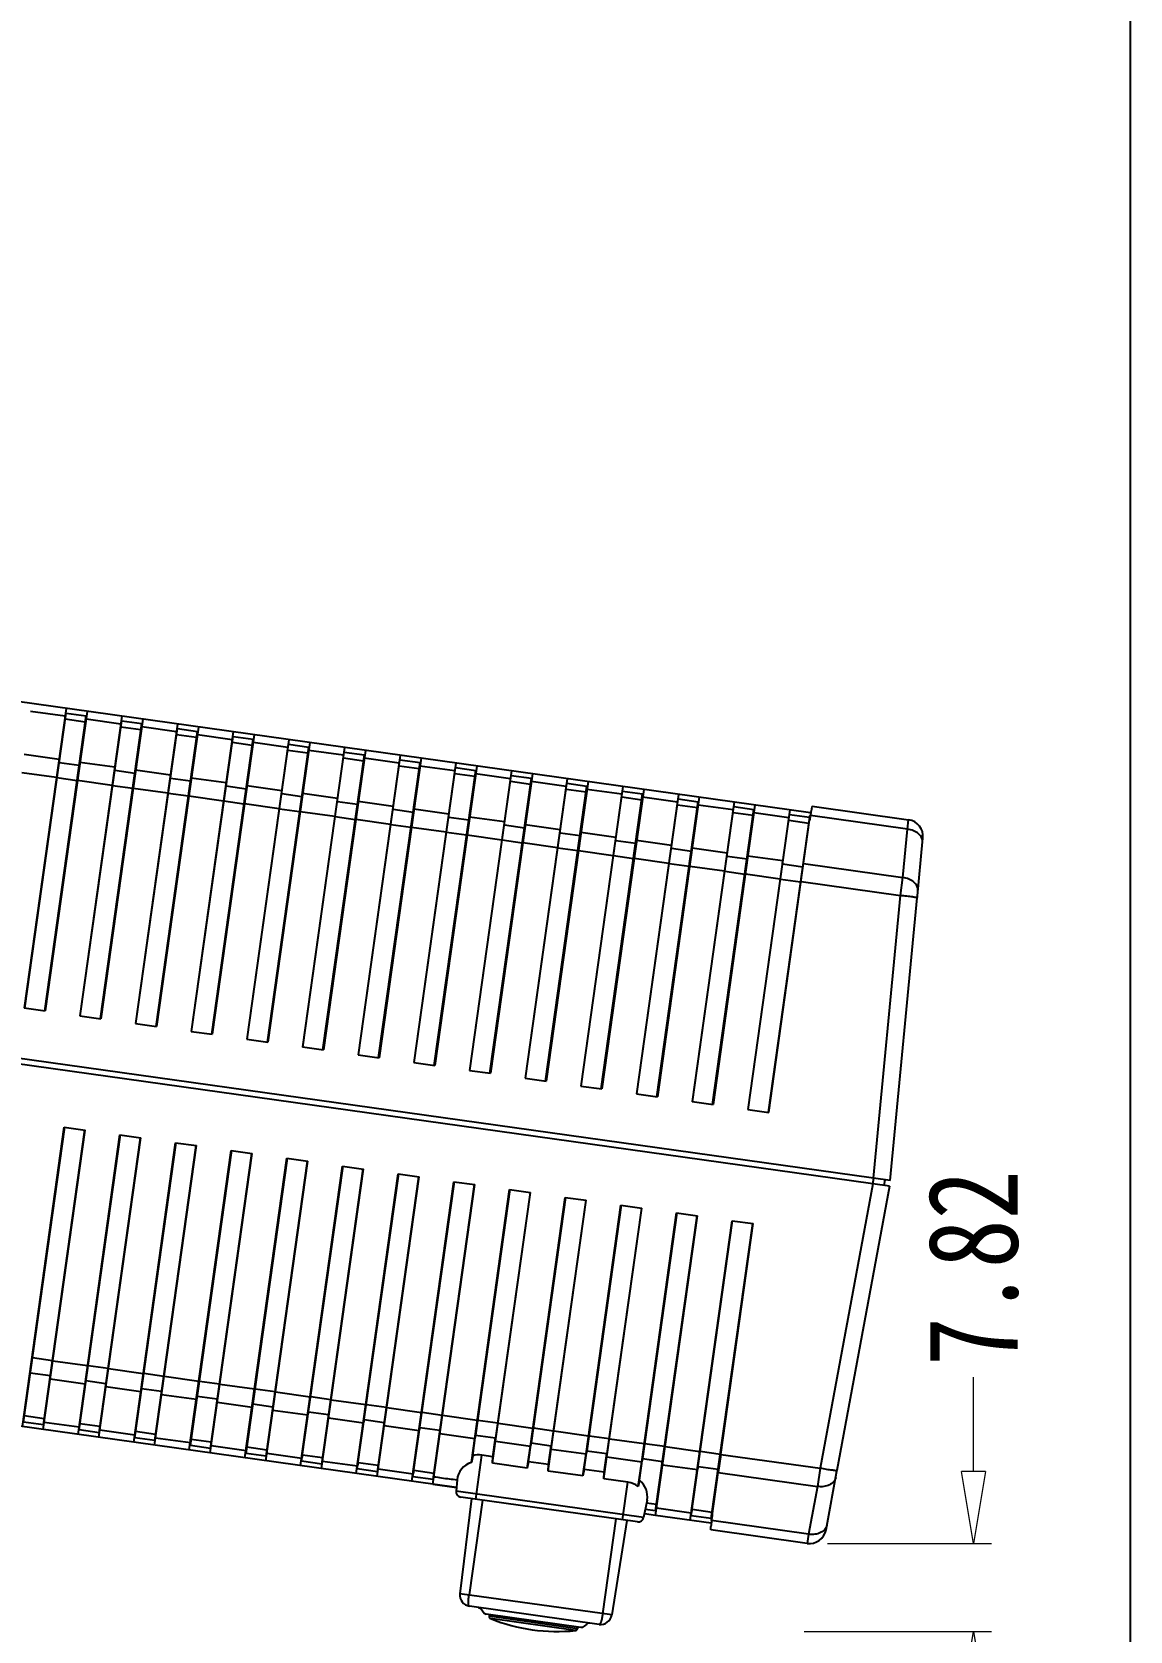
# Model space of a CAD drawing. Header units: millimetres. Extents: x 14343 to 15285, y -9166 to -7819.
# Drawn here: x 15187.2 to 15284.9, y -8425 to -8282.8 of the extents above; entities that cross this region are included whole.
import ezdxf

# ---------------------------------------------------------------- set-up
doc = ezdxf.new("R2010")
doc.units = ezdxf.units.MM
doc.layers.add('dim', color=3, linetype='Continuous', lineweight=9)
doc.styles.add('FFS', font='simfang0.ttf', dxfattribs={"width": 0.8})
doc.dimstyles.new('YanXiu', dxfattribs={"dimtxt": 2.5, "dimasz": 2.2, "dimexe": 1, "dimexo": 0, "dimgap": 0.66, "dimtad": 0, "dimzin": 9, "dimdsep": 46, "dimtxsty": 'FFS', "dimblk": 'CLOSEDBLANK', "dimcen": 0, "dimclrd": 256, "dimclre": 131, "dimclrt": 42, "dimazin": 0, "dimtfac": 1, "dimtofl": 0, "dimtmove": 0, "dimatfit": 3, "dimldrblk": 'CLOSEDBLANK', "dimfxl": 1, "dimlwd": 5, "dimlwe": 5, "dimarcsym": 0})

# ---------------------------------------------------------------- blocks, each defined once
blk = doc.blocks.new('_ClosedBlank')
at = {"color": 0, "linetype": 'ByBlock', "lineweight": -2}
for p, q in [((-1, 0.167), (0, 0)), ((-1, 0.167), (-1, -0.167)), ((0, 0), (-1, -0.167))]:
    blk.add_line(p, q, dxfattribs=at)
blk = doc.blocks.new('*D124')
at = {"layer": 'Defpoints', "color": 0}
for p in [(442.46, 68.98), (440.38, 61.16), (457.05, 61.16)]:
    blk.add_point(p, dxfattribs=at)
at = {"layer": 'dim', "lineweight": 5}
for p, q in [((457.05, 75.38), (457.05, 83.79)), ((457.05, 54.76), (457.05, 48.36))]:
    blk.add_line(p, q, dxfattribs=at)
at = {"layer": 'dim', "color": 131, "lineweight": 5}
for p, q in [((444.06, 68.98), (458.65, 68.98)), ((441.98, 61.16), (458.65, 61.16))]:
    blk.add_line(p, q, dxfattribs=at)
at = {"layer": 'dim', "lineweight": 5, "xscale": 6.4, "yscale": 6.4, "zscale": 6.4}
for p, rotation in [((457.05, 68.98), 270), ((457.05, 61.16), 90)]:
    blk.add_blockref('_ClosedBlank', p, dxfattribs=dict(at, rotation=rotation))
at = {"layer": 'dim', "color": 42, "insert": (457.05, 93.47), "char_height": 8, "attachment_point": 5, "rotation": 90, "style": 'FFS'}
blk.add_mtext('7.82', dxfattribs=at)
blk = doc.blocks.new('*D125')
at = {"layer": 'Defpoints', "color": 0}
for p in [(241.62, 129.94), (234.69, 107.49), (449.59, 100.78), (5.53, 61.16), (456.65, 61.16)]:
    blk.add_point(p, dxfattribs=at)
at = {"layer": 'dim', "color": 131, "lineweight": 5}
blk.add_line((241.62, 129.94), (235.79, 130.75), dxfattribs=at)
at = {"layer": 'dim', "lineweight": 5}
for start, end in [(172.7533, 174.3465), (177.6729, 179.2661)]:
    blk.add_arc((732.22, 61.16), 499.68, start, end, dxfattribs=at)
at = {"layer": 'dim', "lineweight": 5, "xscale": 6.4, "yscale": 6.4, "zscale": 6.4}
for p, rotation in [((237.38, 130.53), 82.3863406324376), ((232.54, 61.16), 269.6330726267379)]:
    blk.add_blockref('_ClosedBlank', p, dxfattribs=dict(at, rotation=rotation))
at = {"layer": 'dim', "color": 42, "insert": (233.75, 95.93), "char_height": 8, "attachment_point": 5, "rotation": 86.0097, "style": 'FFS'}
blk.add_mtext('7.98°', dxfattribs=at)
blk = doc.blocks.new('u9')
h = blk.add_hatch()
h.set_pattern_fill('ANGLE', style=0)
h.set_pattern_definition([(0, (-14912.193, 8458.2806), (0, 6.985), [5.08, -1.905]), (90, (-14912.193, 8458.2806), (-6.985, 4e-16), [5.08, -1.905])])
edge = h.paths.add_edge_path()
edge.add_line((5.525, 67.759), (456.648, 67.759))
edge.add_line((456.649, 44.254), (5.525, 44.254))
edge.add_arc((466.827, 50.13), 11.752, 150, 210)
edge.add_arc((446.471, 61.883), 11.752, 330, 390)
edge.add_arc((-4.653, 61.883), 11.752, 330, 390)
edge.add_arc((15.703, 50.13), 11.752, 150, 210)
h.paths.add_polyline_path([(451.053, 89.991), (451.053, 110.146), (463.053, 110.146), (463.053, 89.991)], flags=9)
at = {"color": 7, "linetype": 'Continuous'}
for p, q in [((442.566, 140.579), (257.506, 166.524)), ((376.344, 149.863), (372.609, 123.224)), ((372.644, 123.219), (376.323, 149.462)), ((373.152, 149.638), (376.251, 149.203)), ((378.196, 149.604), (374.461, 122.964)), ((376.323, 149.462), (378.106, 149.212)), ((374.426, 122.969), (378.106, 149.212)), ((376.246, 148.912), (376.251, 149.203)), ((378.029, 148.663), (376.246, 148.912)), ((381.296, 149.169), (377.561, 122.53)), ((377.595, 122.525), (381.275, 148.768)), ((378.103, 148.944), (378.029, 148.663)), ((378.103, 148.944), (381.203, 148.509)), ((379.378, 122.275), (383.057, 148.518)), ((383.147, 148.91), (379.413, 122.27)), ((381.198, 148.218), (381.203, 148.509)), ((382.98, 147.968), (381.198, 148.218)), ((381.275, 148.768), (383.057, 148.518)), ((386.247, 148.475), (382.512, 121.835)), ((382.547, 121.831), (386.226, 148.074)), ((383.055, 148.25), (382.98, 147.968)), ((383.055, 148.25), (386.155, 147.815)), ((388.099, 148.215), (384.364, 121.576)), ((386.226, 148.074), (388.009, 147.824)), ((384.33, 121.581), (388.009, 147.824)), ((386.149, 147.524), (386.155, 147.815)), ((387.932, 147.274), (386.149, 147.524)), ((391.199, 147.781), (387.464, 121.141)), ((387.499, 121.136), (391.178, 147.38)), ((388.006, 147.555), (387.932, 147.274)), ((388.006, 147.555), (391.106, 147.121)), ((389.281, 120.887), (392.96, 147.13)), ((393.051, 147.521), (389.316, 120.882)), ((391.101, 146.83), (391.106, 147.121)), ((392.883, 146.58), (391.101, 146.83)), ((391.178, 147.38), (392.96, 147.13)), ((396.15, 147.087), (392.416, 120.447)), ((392.45, 120.442), (396.129, 146.686)), ((392.958, 146.861), (392.883, 146.58)), ((392.958, 146.861), (396.058, 146.427)), ((398.002, 146.827), (394.267, 120.187)), ((396.129, 146.686), (397.912, 146.436)), ((372.612, 145.791), (375.712, 145.356)), ((375.707, 145.065), (375.712, 145.356)), ((377.564, 145.097), (377.489, 144.815)), ((377.564, 145.097), (380.664, 144.662)), ((394.233, 120.192), (397.912, 146.436)), ((396.052, 146.136), (396.058, 146.427)), ((397.835, 145.886), (396.052, 146.136)), ((401.102, 146.392), (397.367, 119.753)), ((397.402, 119.748), (401.081, 145.991)), ((397.91, 146.167), (397.835, 145.886)), ((397.91, 146.167), (401.009, 145.733)), ((399.184, 119.498), (402.864, 145.741)), ((402.954, 146.133), (399.219, 119.493)), ((401.004, 145.441), (401.009, 145.733)), ((402.786, 145.192), (401.004, 145.441)), ((401.081, 145.991), (402.864, 145.741)), ((406.053, 145.698), (402.319, 119.059)), ((402.353, 119.054), (406.033, 145.297)), ((402.861, 145.473), (402.786, 145.192)), ((402.861, 145.473), (405.961, 145.038)), ((407.905, 145.439), (404.171, 118.799)), ((406.033, 145.297), (407.815, 145.047)), ((372.386, 144.178), (375.486, 143.743)), ((375.518, 143.721), (375.486, 143.743)), ((375.518, 143.721), (377.301, 143.471)), ((375.707, 145.065), (377.489, 144.815)), ((380.658, 144.371), (380.664, 144.662)), ((380.658, 144.371), (382.441, 144.121)), ((382.516, 144.403), (382.441, 144.121)), ((382.516, 144.403), (385.615, 143.968)), ((385.61, 143.677), (385.615, 143.968)), ((385.61, 143.677), (387.392, 143.427)), ((387.467, 143.708), (387.392, 143.427)), ((387.467, 143.708), (390.567, 143.274)), ((404.136, 118.804), (407.815, 145.047)), ((405.955, 144.747), (405.961, 145.038)), ((407.738, 144.497), (405.955, 144.747)), ((411.005, 145.004), (407.27, 118.365)), ((407.305, 118.36), (410.984, 144.603)), ((407.813, 144.779), (407.738, 144.497)), ((407.813, 144.779), (410.912, 144.344)), ((409.087, 118.11), (412.767, 144.353)), ((412.857, 144.744), (409.122, 118.105)), ((410.907, 144.053), (410.912, 144.344)), ((412.69, 143.803), (410.907, 144.053)), ((410.984, 144.603), (412.767, 144.353)), ((415.957, 144.31), (412.222, 117.67)), ((412.256, 117.665), (415.936, 143.909)), ((412.764, 144.085), (412.69, 143.803)), ((412.764, 144.085), (415.864, 143.65)), ((417.808, 144.05), (414.074, 117.411)), ((415.936, 143.909), (417.718, 143.659)), ((377.338, 143.484), (377.301, 143.471)), ((377.338, 143.484), (380.438, 143.049)), ((380.47, 143.027), (380.438, 143.049)), ((380.47, 143.027), (382.252, 142.777)), ((382.289, 142.789), (382.252, 142.777)), ((382.289, 142.789), (385.389, 142.355)), ((385.421, 142.333), (385.389, 142.355)), ((385.421, 142.333), (387.204, 142.083)), ((390.561, 142.983), (390.567, 143.274)), ((390.561, 142.983), (392.344, 142.733)), ((392.419, 143.014), (392.344, 142.733)), ((392.419, 143.014), (395.518, 142.58)), ((395.513, 142.289), (395.518, 142.58)), ((395.513, 142.289), (397.295, 142.039)), ((397.37, 142.32), (397.295, 142.039)), ((397.37, 142.32), (400.47, 141.885)), ((414.039, 117.416), (417.718, 143.659)), ((415.859, 143.359), (415.864, 143.65)), ((417.641, 143.109), (415.859, 143.359)), ((420.908, 143.616), (417.173, 116.976)), ((417.208, 116.971), (420.887, 143.215)), ((417.716, 143.39), (417.641, 143.109)), ((417.716, 143.39), (420.816, 142.956)), ((418.991, 116.721), (422.67, 142.965)), ((422.76, 143.356), (419.025, 116.717)), ((420.81, 142.665), (420.816, 142.956)), ((422.593, 142.415), (420.81, 142.665)), ((420.887, 143.215), (422.67, 142.965)), ((425.86, 142.921), (422.125, 116.282)), ((422.16, 116.277), (425.839, 142.52)), ((422.667, 142.696), (422.593, 142.415)), ((422.667, 142.696), (425.767, 142.262)), ((423.942, 116.027), (427.621, 142.271)), ((427.712, 142.662), (423.977, 116.022)), ((425.762, 141.971), (425.767, 142.262)), ((425.839, 142.52), (427.621, 142.271)), ((387.241, 142.095), (387.204, 142.083)), ((387.241, 142.095), (390.341, 141.661)), ((390.373, 141.638), (390.341, 141.661)), ((390.373, 141.638), (392.155, 141.389)), ((392.192, 141.401), (392.155, 141.389)), ((392.193, 141.401), (395.292, 140.966)), ((395.324, 140.944), (395.292, 140.966)), ((395.324, 140.944), (397.107, 140.694)), ((400.465, 141.594), (400.47, 141.885)), ((400.465, 141.594), (402.247, 141.345)), ((402.322, 141.626), (402.247, 141.345)), ((402.322, 141.626), (405.422, 141.191)), ((405.416, 140.9), (405.422, 141.191)), ((405.416, 140.9), (407.199, 140.65)), ((407.273, 140.932), (407.199, 140.65)), ((407.273, 140.932), (410.373, 140.497)), ((427.544, 141.721), (425.762, 141.971)), ((430.811, 142.227), (427.077, 115.588)), ((427.111, 115.583), (430.79, 141.826)), ((427.619, 142.002), (427.544, 141.721)), ((427.619, 142.002), (430.719, 141.567)), ((428.894, 115.333), (432.573, 141.576)), ((432.663, 141.968), (428.928, 115.328)), ((430.713, 141.276), (430.719, 141.567)), ((432.496, 141.026), (430.713, 141.276)), ((430.79, 141.826), (432.573, 141.576)), ((435.763, 141.533), (432.028, 114.894)), ((432.063, 114.889), (435.742, 141.132)), ((432.571, 141.308), (432.496, 141.026)), ((432.571, 141.308), (435.67, 140.873)), ((433.845, 114.639), (437.525, 140.882)), ((437.615, 141.273), (433.88, 114.634)), ((435.665, 140.582), (435.67, 140.873)), ((435.742, 141.132), (437.525, 140.882)), ((440.714, 140.839), (436.98, 114.199)), ((442.702, 141.166), (442.673, 141.041)), ((442.702, 141.166), (451.275, 139.964)), ((397.144, 140.707), (397.107, 140.694)), ((397.144, 140.707), (400.244, 140.272)), ((400.276, 140.25), (400.244, 140.272)), ((400.276, 140.25), (402.059, 140)), ((402.096, 140.013), (402.059, 140)), ((402.096, 140.013), (405.195, 139.578)), ((405.228, 139.556), (405.195, 139.578)), ((405.228, 139.556), (407.01, 139.306)), ((410.368, 140.206), (410.373, 140.497)), ((410.368, 140.206), (412.15, 139.956)), ((412.225, 140.237), (412.15, 139.956)), ((412.225, 140.237), (415.325, 139.803)), ((415.319, 139.512), (415.325, 139.803)), ((415.319, 139.512), (417.102, 139.262)), ((417.177, 139.543), (417.102, 139.262)), ((417.177, 139.543), (420.276, 139.109)), ((437.447, 140.332), (435.665, 140.582)), ((437.014, 114.195), (440.694, 140.438)), ((437.522, 140.614), (437.447, 140.332)), ((437.522, 140.614), (440.622, 140.179)), ((442.476, 140.188), (438.797, 113.945)), ((438.832, 113.94), (442.474, 139.921)), ((440.616, 139.888), (440.622, 140.179)), ((442.399, 139.638), (440.616, 139.888)), ((440.694, 140.438), (442.476, 140.188)), ((442.399, 139.638), (442.474, 139.921)), ((442.476, 140.188), (442.514, 140.354)), ((451.178, 139.137), (442.541, 140.348)), ((451.178, 139.137), (451.275, 139.964)), ((407.047, 139.318), (407.01, 139.306)), ((407.047, 139.318), (410.147, 138.884)), ((410.179, 138.862), (410.147, 138.884)), ((410.179, 138.862), (411.962, 138.612)), ((411.999, 138.624), (411.962, 138.612)), ((411.999, 138.624), (415.099, 138.19)), ((415.131, 138.168), (415.099, 138.19)), ((415.131, 138.168), (416.913, 137.918)), ((420.271, 138.818), (420.276, 139.109)), ((420.271, 138.818), (422.053, 138.568)), ((422.128, 138.849), (422.053, 138.568)), ((422.128, 138.849), (425.228, 138.414)), ((425.222, 138.123), (425.228, 138.414)), ((425.222, 138.123), (427.005, 137.874)), ((427.08, 138.155), (427.005, 137.874)), ((427.08, 138.155), (430.179, 137.72)), ((450.765, 134.837), (451.178, 139.137)), ((452.035, 132.865), (452.56, 138.335)), ((449.638, 107.881), (241.715, 137.031)), ((416.95, 137.93), (416.913, 137.918)), ((416.95, 137.93), (420.05, 137.495)), ((420.082, 137.473), (420.05, 137.495)), ((420.082, 137.473), (421.865, 137.223)), ((421.902, 137.236), (421.865, 137.223)), ((421.902, 137.236), (425.002, 136.801)), ((425.034, 136.779), (425.002, 136.801)), ((425.034, 136.779), (426.816, 136.529)), ((430.174, 137.429), (430.179, 137.72)), ((430.174, 137.429), (431.957, 137.179)), ((432.031, 137.461), (431.957, 137.179)), ((432.031, 137.461), (435.131, 137.026)), ((435.126, 136.735), (435.131, 137.026)), ((435.126, 136.735), (436.908, 136.485)), ((436.983, 136.766), (436.908, 136.485)), ((436.983, 136.766), (440.083, 136.332)), ((449.59, 107.383), (241.624, 136.538)), ((426.854, 136.542), (426.816, 136.529)), ((426.854, 136.542), (429.953, 136.107)), ((429.985, 136.085), (429.953, 136.107)), ((429.985, 136.085), (431.768, 135.835)), ((431.805, 135.847), (431.768, 135.835)), ((431.805, 135.847), (434.905, 135.413)), ((434.937, 135.391), (434.905, 135.413)), ((434.937, 135.391), (436.72, 135.141)), ((436.757, 135.153), (436.72, 135.141)), ((436.757, 135.153), (439.856, 134.719)), ((440.077, 136.041), (440.083, 136.332)), ((440.077, 136.041), (441.86, 135.791)), ((441.86, 135.791), (441.935, 136.074)), ((441.935, 136.075), (450.765, 134.837)), ((439.889, 134.697), (439.856, 134.719)), ((439.889, 134.697), (441.671, 134.447)), ((441.671, 134.447), (441.708, 134.459)), ((441.709, 134.462), (450.565, 133.22)), ((450.565, 133.22), (450.765, 134.837)), ((448.154, 108.089), (450.565, 133.22)), ((449.638, 107.881), (452.049, 133.012)), ((372.609, 123.224), (374.461, 122.964)), ((377.561, 122.53), (379.413, 122.27)), ((382.512, 121.835), (384.364, 121.576)), ((387.464, 121.141), (389.316, 120.882)), ((392.416, 120.447), (394.267, 120.187)), ((397.367, 119.753), (399.219, 119.493)), ((402.319, 119.059), (404.171, 118.799)), ((407.27, 118.365), (409.122, 118.105)), ((412.222, 117.67), (414.074, 117.411)), ((417.173, 116.976), (419.025, 116.717)), ((422.125, 116.282), (423.977, 116.022)), ((427.077, 115.588), (428.928, 115.328)), ((432.028, 114.894), (433.88, 114.634)), ((436.98, 114.199), (438.832, 113.94)), ((372.438, 85.987), (376.172, 112.626)), ((372.528, 86.378), (376.207, 112.622)), ((376.172, 112.626), (378.024, 112.367)), ((374.29, 85.727), (378.024, 112.367)), ((374.31, 86.128), (377.99, 112.372)), ((377.389, 85.293), (381.124, 111.932)), ((377.479, 85.684), (381.159, 111.927)), ((379.241, 85.033), (382.976, 111.673)), ((379.262, 85.434), (382.941, 111.678)), ((381.124, 111.932), (382.976, 111.673)), ((382.341, 84.599), (386.076, 111.238)), ((382.431, 84.99), (386.11, 111.233)), ((384.193, 84.339), (387.927, 110.979)), ((384.214, 84.74), (387.893, 110.983)), ((386.076, 111.238), (387.927, 110.979)), ((387.292, 83.904), (391.027, 110.544)), ((387.383, 84.296), (391.062, 110.539)), ((389.144, 83.645), (392.879, 110.284)), ((389.165, 84.046), (392.844, 110.289)), ((391.027, 110.544), (392.879, 110.284)), ((392.244, 83.21), (395.979, 109.85)), ((392.334, 83.602), (396.013, 109.845)), ((394.096, 82.951), (397.831, 109.59)), ((394.117, 83.352), (397.796, 109.595)), ((395.979, 109.85), (397.831, 109.59)), ((397.196, 82.516), (400.93, 109.156)), ((397.286, 82.907), (400.965, 109.151)), ((399.047, 82.256), (402.782, 108.896)), ((399.068, 82.657), (402.748, 108.901)), ((400.93, 109.156), (402.782, 108.896)), ((402.147, 81.822), (405.882, 108.461)), ((402.237, 82.213), (405.917, 108.457)), ((403.999, 81.562), (407.734, 108.202)), ((404.02, 81.963), (407.699, 108.207)), ((405.882, 108.461), (407.734, 108.202)), ((407.099, 81.128), (410.833, 107.767)), ((407.189, 81.519), (410.868, 107.762)), ((408.951, 80.868), (412.685, 107.508)), ((408.971, 81.269), (412.651, 107.512)), ((410.833, 107.767), (412.685, 107.508)), ((412.682, 84.94), (415.785, 107.073)), ((415.82, 107.068), (412.757, 85.222)), ((414.534, 84.681), (417.637, 106.813)), ((417.602, 106.818), (414.539, 84.972)), ((415.785, 107.073), (417.637, 106.813)), ((448.106, 107.591), (443.423, 82.273)), ((449.59, 107.383), (444.907, 82.065)), ((448.106, 107.591), (448.176, 108.086)), ((449.095, 107.452), (449.191, 107.943)), ((417.634, 84.246), (420.737, 106.379)), ((420.771, 106.374), (417.708, 84.528)), ((419.486, 83.987), (422.588, 106.119)), ((422.554, 106.124), (419.491, 84.278)), ((420.737, 106.379), (422.588, 106.119)), ((422.585, 83.552), (425.688, 105.685)), ((425.723, 105.68), (422.66, 83.833)), ((424.437, 83.292), (427.54, 105.425)), ((427.505, 105.43), (424.443, 83.583)), ((425.688, 105.685), (427.54, 105.425)), ((427.537, 82.858), (430.64, 104.99)), ((430.674, 104.986), (427.612, 83.139)), ((428.757, 78.091), (432.492, 104.731)), ((428.778, 78.492), (432.457, 104.736)), ((430.64, 104.99), (432.492, 104.731)), ((431.857, 77.657), (435.591, 104.296)), ((431.947, 78.048), (435.626, 104.291)), ((433.729, 77.798), (437.409, 104.041)), ((434.566, 83.514), (437.443, 104.037)), ((435.591, 104.296), (437.443, 104.037)), ((411.053, 80.573), (271.304, 100.166)), ((373.333, 92.12), (373.296, 92.107)), ((373.333, 92.12), (375.115, 91.87)), ((375.148, 91.848), (375.115, 91.87)), ((375.148, 91.848), (378.247, 91.413)), ((378.284, 91.425), (378.247, 91.413)), ((378.284, 91.425), (380.067, 91.176)), ((380.099, 91.153), (380.067, 91.176)), ((380.099, 91.153), (383.199, 90.719)), ((373.144, 90.775), (374.927, 90.525)), ((374.921, 90.234), (374.927, 90.525)), ((374.921, 90.234), (378.021, 89.8)), ((378.096, 90.081), (378.021, 89.8)), ((378.096, 90.081), (379.878, 89.831)), ((379.873, 89.54), (379.878, 89.831)), ((383.236, 90.731), (383.199, 90.719)), ((383.236, 90.731), (385.018, 90.481)), ((385.051, 90.459), (385.018, 90.481)), ((385.051, 90.459), (388.15, 90.025)), ((388.187, 90.037), (388.15, 90.025)), ((388.187, 90.037), (389.97, 89.787)), ((390.002, 89.765), (389.97, 89.787)), ((390.002, 89.765), (393.102, 89.33)), ((379.873, 89.54), (382.973, 89.106)), ((383.047, 89.387), (382.973, 89.106)), ((383.047, 89.387), (384.83, 89.137)), ((384.825, 88.846), (384.83, 89.137)), ((384.825, 88.846), (387.924, 88.411)), ((387.999, 88.693), (387.924, 88.411)), ((387.999, 88.693), (389.782, 88.443)), ((389.776, 88.152), (389.782, 88.443)), ((393.139, 89.343), (393.102, 89.33)), ((393.139, 89.343), (394.922, 89.093)), ((394.954, 89.071), (394.922, 89.093)), ((394.954, 89.071), (398.054, 88.636)), ((398.091, 88.649), (398.054, 88.636)), ((398.091, 88.649), (399.873, 88.399)), ((399.905, 88.377), (399.873, 88.399)), ((399.905, 88.377), (403.005, 87.942)), ((374.388, 86.678), (372.605, 86.928)), ((389.776, 88.152), (392.876, 87.717)), ((392.951, 87.999), (392.876, 87.717)), ((392.951, 87.999), (394.733, 87.749)), ((394.728, 87.458), (394.733, 87.749)), ((394.728, 87.458), (397.827, 87.023)), ((397.902, 87.304), (397.827, 87.023)), ((397.902, 87.304), (399.685, 87.054)), ((399.679, 86.763), (399.685, 87.054)), ((403.042, 87.954), (403.005, 87.942)), ((403.042, 87.954), (404.825, 87.705)), ((404.857, 87.682), (404.825, 87.705)), ((404.857, 87.682), (407.957, 87.248)), ((407.994, 87.26), (407.957, 87.248)), ((407.994, 87.26), (409.776, 87.01)), ((409.809, 86.988), (409.776, 87.01)), ((409.809, 86.988), (412.908, 86.554)), ((374.31, 86.128), (372.528, 86.378)), ((374.382, 86.387), (374.388, 86.678)), ((374.382, 86.387), (377.482, 85.953)), ((379.262, 85.434), (377.479, 85.684)), ((377.557, 86.234), (377.482, 85.953)), ((379.339, 85.984), (377.557, 86.234)), ((379.334, 85.693), (379.339, 85.984)), ((379.334, 85.693), (382.433, 85.259)), ((382.508, 85.54), (382.433, 85.259)), ((384.291, 85.29), (382.508, 85.54)), ((399.679, 86.763), (402.779, 86.329)), ((402.854, 86.61), (402.779, 86.329)), ((402.854, 86.61), (404.636, 86.36)), ((404.631, 86.069), (404.636, 86.36)), ((404.631, 86.069), (407.731, 85.635)), ((407.805, 85.916), (407.731, 85.635)), ((407.805, 85.916), (409.588, 85.666)), ((409.582, 85.375), (409.588, 85.666)), ((409.582, 85.375), (412.682, 84.94)), ((412.945, 86.566), (412.908, 86.554)), ((412.945, 86.566), (414.728, 86.316)), ((414.76, 86.294), (414.728, 86.316)), ((414.76, 86.294), (417.86, 85.859)), ((417.897, 85.872), (417.86, 85.859)), ((417.897, 85.872), (419.68, 85.622)), ((419.712, 85.6), (419.68, 85.622)), ((419.712, 85.6), (422.811, 85.165)), ((384.214, 84.74), (382.431, 84.99)), ((384.285, 84.999), (384.291, 85.29)), ((384.285, 84.999), (387.385, 84.564)), ((389.165, 84.046), (387.383, 84.296)), ((387.46, 84.846), (387.385, 84.564)), ((389.242, 84.596), (387.46, 84.846)), ((389.237, 84.305), (389.242, 84.596)), ((389.237, 84.305), (392.336, 83.87)), ((392.411, 84.151), (392.336, 83.87)), ((394.194, 83.902), (392.411, 84.151)), ((412.382, 82.8), (412.682, 84.94)), ((412.5, 83.391), (412.757, 85.222)), ((412.757, 85.222), (412.682, 84.94)), ((412.757, 85.222), (414.539, 84.972)), ((414.26, 82.726), (414.534, 84.681)), ((414.306, 83.308), (414.539, 84.972)), ((414.534, 84.681), (414.539, 84.972)), ((414.534, 84.681), (417.634, 84.246)), ((417.36, 82.291), (417.634, 84.246)), ((417.475, 82.864), (417.708, 84.528)), ((417.708, 84.528), (417.634, 84.246)), ((417.708, 84.528), (419.491, 84.278)), ((419.211, 82.031), (419.486, 83.987)), ((419.258, 82.614), (419.491, 84.278)), ((419.486, 83.987), (419.491, 84.278)), ((419.486, 83.987), (422.585, 83.552)), ((422.849, 85.178), (422.811, 85.165)), ((422.849, 85.178), (424.631, 84.928)), ((424.663, 84.906), (424.631, 84.928)), ((424.663, 84.906), (427.763, 84.471)), ((427.8, 84.484), (427.763, 84.471)), ((427.8, 84.484), (429.583, 84.234)), ((429.615, 84.212), (429.583, 84.234)), ((429.615, 84.212), (432.715, 83.777)), ((394.117, 83.352), (392.334, 83.602)), ((394.188, 83.611), (394.194, 83.902)), ((394.188, 83.611), (397.288, 83.176)), ((399.068, 82.657), (397.286, 82.907)), ((397.363, 83.457), (397.288, 83.176)), ((399.145, 83.207), (397.363, 83.457)), ((399.14, 82.916), (399.145, 83.207)), ((399.14, 82.916), (402.24, 82.482)), ((402.314, 82.763), (402.24, 82.482)), ((404.097, 82.513), (402.314, 82.763)), ((404.092, 82.222), (404.097, 82.513)), ((412.766, 79.525), (413.316, 83.447)), ((414.306, 83.308), (413.316, 83.447)), ((414.26, 82.726), (414.306, 83.308)), ((417.36, 82.291), (414.26, 82.726)), ((417.475, 82.864), (417.36, 82.291)), ((419.258, 82.614), (417.475, 82.864)), ((419.211, 82.031), (419.258, 82.614)), ((422.311, 81.597), (422.585, 83.552)), ((422.427, 82.169), (422.66, 83.833)), ((422.66, 83.833), (422.585, 83.552)), ((422.66, 83.833), (424.443, 83.583)), ((424.163, 81.337), (424.437, 83.292)), ((424.209, 81.919), (424.443, 83.583)), ((424.437, 83.292), (424.443, 83.583)), ((424.437, 83.292), (427.537, 82.858)), ((427.227, 80.65), (427.537, 82.858)), ((427.341, 81.207), (427.612, 83.139)), ((427.612, 83.139), (427.537, 82.858)), ((427.612, 83.139), (429.394, 82.889)), ((429.389, 82.598), (429.394, 82.889)), ((429.389, 82.598), (432.488, 82.164)), ((432.752, 83.789), (432.715, 83.777)), ((432.752, 83.789), (434.534, 83.539)), ((434.566, 83.514), (434.34, 81.901)), ((434.534, 83.539), (434.566, 83.517)), ((434.566, 83.514), (443.423, 82.273)), ((404.02, 81.963), (402.237, 82.213)), ((404.092, 82.222), (407.191, 81.788)), ((408.971, 81.269), (407.189, 81.519)), ((407.266, 82.069), (407.191, 81.788)), ((409.049, 81.819), (407.266, 82.069)), ((409.043, 81.528), (409.049, 81.819)), ((411.113, 81.256), (411.025, 80.248)), ((422.311, 81.597), (419.211, 82.031)), ((422.427, 82.169), (422.311, 81.597)), ((424.209, 81.919), (422.427, 82.169)), ((424.163, 81.337), (424.209, 81.919)), ((426.307, 81.037), (424.163, 81.337)), ((432.563, 82.445), (432.488, 82.164)), ((432.563, 82.445), (434.346, 82.195)), ((433.801, 78.056), (434.34, 81.901)), ((434.346, 82.195), (434.34, 81.903)), ((434.34, 81.901), (443.17, 80.663)), ((443.423, 82.273), (443.17, 80.663)), ((443.934, 76.806), (444.934, 82.21)), ((408.951, 80.868), (411.053, 80.573)), ((427.711, 77.909), (411.025, 80.248)), ((427.151, 77.509), (411.453, 79.709)), ((425.838, 77.693), (426.307, 81.037)), ((443.17, 80.663), (442.384, 76.416)), ((412.405, 79.576), (411.369, 71.12)), ((413.36, 79.442), (412.178, 71.007)), ((428.01, 79.446), (427.711, 77.909)), ((428.778, 78.492), (427.85, 78.622)), ((428.778, 78.492), (427.85, 78.622)), ((428.855, 79.042), (427.956, 79.168)), ((428.849, 78.751), (428.855, 79.042)), ((428.849, 78.751), (431.949, 78.317)), ((432.024, 78.598), (431.949, 78.317)), ((433.806, 78.348), (432.024, 78.598)), ((433.806, 78.348), (433.801, 78.056)), ((425.244, 77.776), (424.062, 69.341)), ((426.2, 77.642), (424.87, 69.228)), ((428.757, 78.091), (427.773, 78.229)), ((433.708, 77.397), (428.757, 78.091)), ((433.729, 77.798), (431.947, 78.048)), ((433.677, 76.796), (433.684, 76.923)), ((433.729, 77.798), (433.72, 77.628)), ((442.384, 76.416), (433.748, 77.627)), ((442.251, 75.594), (433.677, 76.796)), ((442.384, 76.416), (442.251, 75.594)), ((424.87, 69.228), (411.369, 71.12)), ((423.743, 68.393), (412.223, 70.009)), ((422.123, 68.116), (413.705, 69.296)), ((413.978, 69.258), (413.961, 69.112)), ((421.826, 68.009), (413.961, 69.112)), ((421.649, 67.842), (414.085, 68.902)), ((421.849, 68.154), (421.826, 68.009))]:
    blk.add_line(p, q, dxfattribs=at)
for centre, radius, start, end in [((458.321, 137.773), 15.987, 168.81324, 169.664), ((455.862, 138.041), 13.519, 170.17585, 172.00779), ((471.805, 135.304), 29.696, 169.64636, 170.22118), ((451.067, 138.479), 1.5, 354.51941, 82.01941), ((411.523, 80.205), 0.5, 175.01941, 262.01941), ((427.22, 78.004), 0.5, 262.01941, 349.01941), ((449.627, 75.763), 15.987, 174.37483, 175.22559), ((463.271, 74.429), 29.696, 173.81765, 174.39247), ((447.189, 76.182), 13.519, 172.03104, 173.86298), ((442.459, 77.079), 1.5, 262.01941, 349.51941), ((412.362, 70.999), 1, 173.01559, 262.01941), ((414.159, 69.088), 0.2, 173.01941, 248.20236), ((420.023, 83.75), 15.991, 248.20236, 275.83647), ((423.882, 69.384), 1, 262.02346, 351.02047), ((421.629, 68.041), 0.2, 275.83647, 351.01941)]:
    blk.add_arc(centre, radius, start, end, dxfattribs=at)
for centre, major_axis, ratio, start_param, end_param in [((412.985, 81.085), (1.862, -0.261), 0.9584988, 2.0309779, 3.1917833), ((436.787, 201.317), (26.458, 129.082), 0.0021121, -3.5599686, -3.5485568), ((413.062, 81.634), (1.891, -0.265), 0.9584988, 1.5707963, 2.0031642), ((433.14, 109), (11.093, 54.117), 0.0021121, -4.1726091, -4.1605699), ((426.134, 79.802), (1.891, -0.265), 0.9584988, -0.0501906, 1.0195171), ((426.057, 79.252), (1.862, -0.261), 0.9584988, 1.0318185, 1.5707963)]:
    blk.add_ellipse(centre, major_axis=major_axis, ratio=ratio, start_param=start_param, end_param=end_param, dxfattribs=at)
for points, start_tangent, end_tangent in [([(442.673, 141.041), (442.637, 140.874)], (-0.2246209, -0.9744462), (-0.194765, -0.9808499)), ([(452.45, 138.336), (452.172, 138.711), (451.726, 138.992), (451.178, 139.137)], (-0.3992459, 0.9168439), (-0.9929974, 0.1181361)), ([(452.52, 137.92), (452.45, 138.336)], (0.0955085, 0.9954286), (-0.3992459, 0.9168439)), ([(452.108, 133.621), (452.038, 134.036), (451.759, 134.411), (451.313, 134.692), (450.765, 134.837)], (0.0955085, 0.9954286), (-0.9929975, 0.1181358)), ([(452.049, 133.012), (451.938, 133.048), (451.618, 133.1), (451.135, 133.161), (450.565, 133.22)], (0.0955085, 0.9954286), (-0.9954207, 0.095591)), ([(409.043, 81.528), (409.732, 81.431), (410.421, 81.335), (411.113, 81.256)], (0.9903152, -0.1388376), (0.9903152, -0.1388376)), ([(444.796, 81.463), (444.614, 81.084), (444.243, 80.799), (443.737, 80.652), (443.17, 80.663)], (-0.1819024, -0.9833166), (-0.9872013, 0.1594788)), ([(444.907, 82.065), (444.79, 82.061), (444.467, 82.099), (443.987, 82.173), (443.423, 82.273)], (-0.1819024, -0.9833166), (-0.9833317, 0.1818208)), ([(433.684, 76.923), (433.696, 77.094)], (0.0519976, 0.9986472), (0.0824634, 0.9965941)), ([(443.828, 76.836), (443.457, 76.552), (442.951, 76.405), (442.385, 76.416)], (-0.6359734, -0.771711), (-0.9872014, 0.1594786)), ([(444.01, 77.216), (443.828, 76.836)], (-0.1819024, -0.9833166), (-0.6359734, -0.771711)), ([(412.223, 70.009), (412.192, 70.021), (412.167, 70.05), (412.147, 70.095), (412.133, 70.154), (412.124, 70.227), (412.12, 70.313), (412.121, 70.41), (412.125, 70.517), (412.134, 70.632), (412.146, 70.753), (412.161, 70.879), (412.178, 71.007)], (-0.9902297, 0.139446), (0.1388546, 0.9903128)), ([(413.032, 69.895), (413.705, 69.296)], (0.9903152, -0.1388376), (0.9903152, -0.1388376)), ([(422.935, 68.507), (422.123, 68.116)], (-0.9903152, 0.1388376), (-0.9903152, 0.1388376)), ([(424.062, 69.341), (424.043, 69.213), (424.022, 69.088), (424.001, 68.969), (423.977, 68.856), (423.952, 68.751), (423.926, 68.658), (423.899, 68.577), (423.87, 68.509), (423.84, 68.456), (423.809, 68.418), (423.777, 68.397), (423.743, 68.393)], (-0.1388048, -0.9903198), (-0.9903821, 0.138359))]:
    blk.add_spline(points, degree=3, dxfattribs=dict(at, start_tangent=start_tangent, end_tangent=end_tangent))
at = {"layer": 'Defpoints', "color": 2}
blk.add_lwpolyline([(0, 673.52), (470.981, 673.52), (470.981, 0), (0, 0)], close=True, dxfattribs=at)
at = {"layer": 'dim'}
dim = blk.add_angular_dim_2l(base=(234.692, 114.092), line1=((449.59, 107.383), (241.624, 136.538)), line2=((5.525, 67.759), (456.648, 67.759)), dimstyle='YanXiu', override={"dimtxt": 8, "dimasz": 6.4, "dimexe": 1.5992, "dimgap": 1.5992, "dimzin": 8}, dxfattribs=at)
dim.commit()
dim.dimension.update_dxf_attribs({"geometry": '*D125', "text_midpoint": (233.751, 102.53), "insert": (0, 6.603)})
dim = blk.add_linear_dim(base=(457.053, 67.759), p1=(442.459, 75.579), p2=(440.385, 67.759), angle=90, dimstyle='YanXiu', override={"dimtxt": 8, "dimasz": 6.4, "dimexe": 1.5992, "dimexo": 1.5992, "dimgap": 1.5992, "dimzin": 8, "dimblk": 'ClosedBlank', "dimblk2": 'ClosedBlank', "dimldrblk": 'ClosedBlank'}, dxfattribs=at)
dim.commit()
dim.dimension.update_dxf_attribs({"geometry": '*D124', "text_midpoint": (457.053, 100.069), "dimtype": 128, "insert": (0, 6.603)})

msp = doc.modelspace()

# ---------------------------------------------------------------- block references
msp.add_blockref('u9', (14813.95, -8492.81))

doc.saveas('drawing.dxf')
